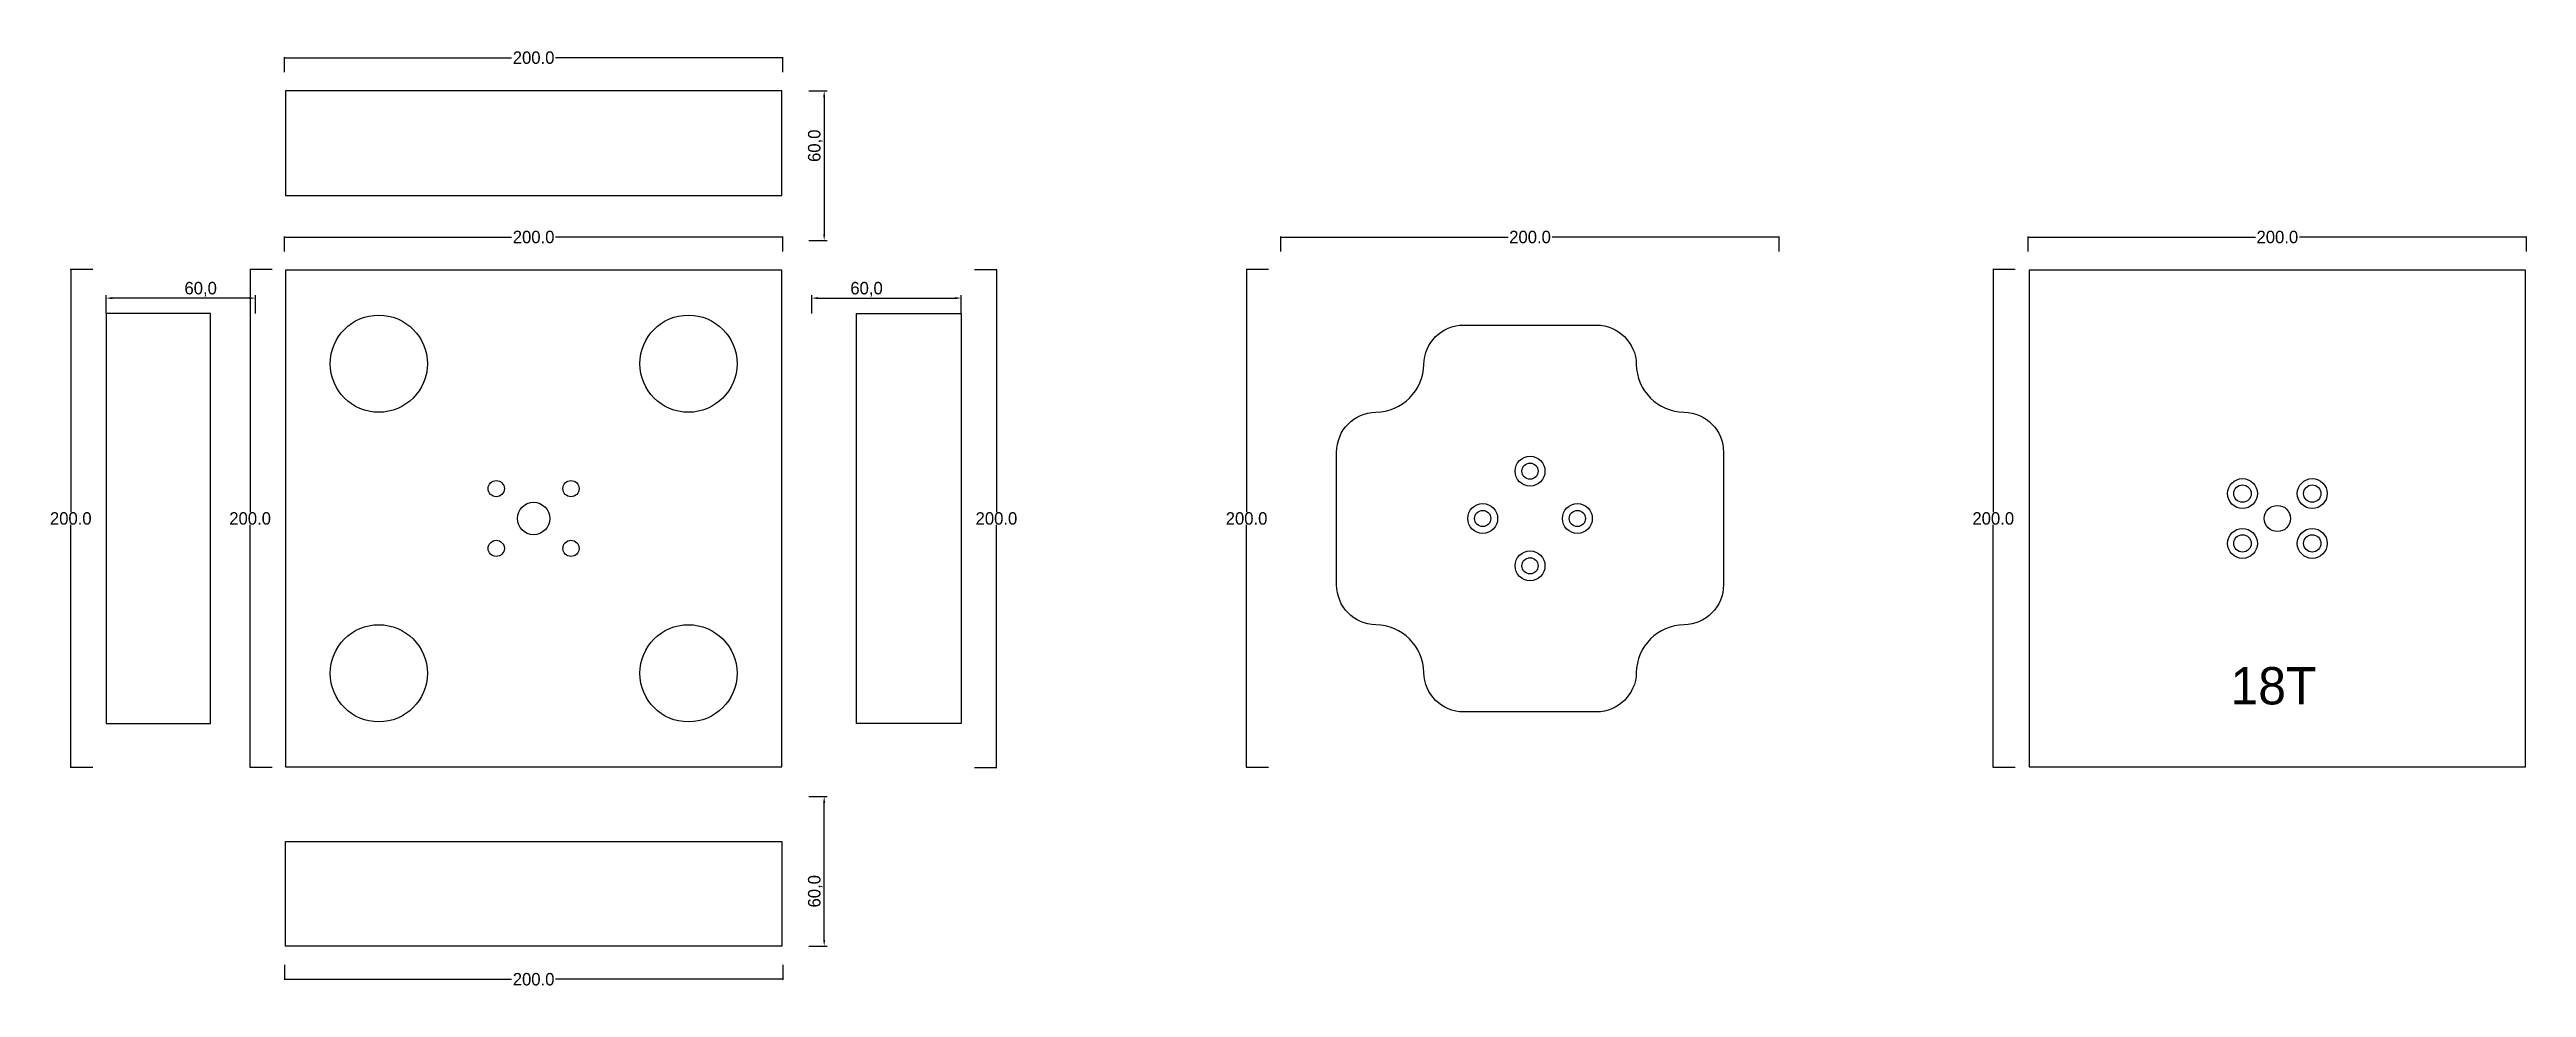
# Model space of a CAD drawing. Header units: millimetres. Extents: x 277 to 1271, y 150 to 526.
import ezdxf

# ---------------------------------------------------------------- set-up
doc = ezdxf.new("R2010")
doc.units = ezdxf.units.MM
for name, color, linetype in [('TEXT', 3, 'Continuous'), ('볼트 구멍', 7, 'Continuous'), ('치구', 7, 'Continuous'), ('치수', 7, 'Continuous')]:
    doc.layers.add(name, color=color, linetype=linetype)
doc.dimstyles.new('ISO-25', dxfattribs={"dimtxt": 2.5, "dimasz": 2.5, "dimexe": 1.25, "dimexo": 0.625, "dimtad": 1, "dimtxsty": 'Standard', "dimcen": 2.5, "dimadec": 0, "dimazin": 0, "dimtfac": 1, "dimtmove": 0, "dimatfit": 3, "dimfxl": 0, "dimarcsym": 0})
doc.dimstyles.get("Standard").update_dxf_attribs({"dimtxt": 7, "dimasz": 0.18, "dimexe": 0.18, "dimexo": 0.0625, "dimgap": 0.09, "dimtad": 0, "dimtih": 1, "dimtoh": 1, "dimdec": 1, "dimzin": 0, "dimdsep": 46, "dimtxsty": 'Standard', "dimcen": 0.09, "dimadec": 0, "dimazin": 0, "dimtfac": 1, "dimtdec": 1, "dimtofl": 0, "dimtmove": 0, "dimatfit": 3, "dimfxl": 0, "dimtolj": 1, "dimtzin": 0, "dimarcsym": 0})

# ---------------------------------------------------------------- blocks, each defined once
blk = doc.blocks.new('*D16')
at = {"layer": 'Defpoints', "color": 0, "linetype": 'Continuous'}
for p in [(1271.11, 451.02), (1071.11, 445.14), (1271.11, 445.14)]:
    blk.add_point(p, dxfattribs=at)
at = {"layer": '치수', "color": 0, "linetype": 'Continuous', "lineweight": -2}
for p, q in [((1071.11, 445.2), (1071.11, 451.2)), ((1071.29, 451.02), (1162.27, 451.02)), ((1270.93, 451.02), (1179.95, 451.02)), ((1271.11, 445.2), (1271.11, 451.2))]:
    blk.add_line(p, q, dxfattribs=at)
at = {"layer": '치수', "color": 0, "linetype": 'Continuous'}
for points in [[(1071.29, 451.05), (1071.29, 450.99), (1071.11, 451.02)], [(1270.93, 451.05), (1270.93, 450.99), (1271.11, 451.02)]]:
    blk.add_solid(points, dxfattribs=at)
at = {"layer": '치수', "color": 0, "linetype": 'Continuous', "insert": (1171.11, 451.02), "char_height": 5, "attachment_point": 5}
blk.add_mtext('\\A1;200.0', dxfattribs=at)
blk = doc.blocks.new('*D17')
at = {"layer": 'Defpoints', "color": 0, "linetype": 'Continuous'}
for p in [(648, 438.03), (648, 238.03), (656.9, 238.03)]:
    blk.add_point(p, dxfattribs=at)
at = {"layer": '치수', "color": 0, "linetype": 'Continuous', "lineweight": -2}
for p, q in [((648.06, 438.03), (657.08, 438.03)), ((656.9, 437.85), (656.9, 340.62)), ((656.9, 238.21), (656.9, 335.44)), ((648.06, 238.03), (657.08, 238.03))]:
    blk.add_line(p, q, dxfattribs=at)
at = {"layer": '치수', "color": 0, "linetype": 'Continuous'}
for points in [[(656.87, 437.85), (656.93, 437.85), (656.9, 438.03)], [(656.87, 238.21), (656.93, 238.21), (656.9, 238.03)]]:
    blk.add_solid(points, dxfattribs=at)
at = {"layer": '치수', "color": 0, "linetype": 'Continuous', "insert": (656.9, 338.03), "char_height": 5, "attachment_point": 5}
blk.add_mtext('\\A1;200.0', dxfattribs=at)
blk = doc.blocks.new('*D18')
at = {"layer": 'Defpoints', "color": 0, "linetype": 'Continuous'}
for p in [(766.21, 438.03), (757.31, 238.03), (766.21, 238.03)]:
    blk.add_point(p, dxfattribs=at)
at = {"layer": '치수', "color": 0, "linetype": 'Continuous', "lineweight": -2}
for p, q in [((766.15, 438.03), (757.13, 438.03)), ((757.31, 437.85), (757.31, 340.62)), ((757.31, 238.21), (757.31, 335.44)), ((766.15, 238.03), (757.13, 238.03))]:
    blk.add_line(p, q, dxfattribs=at)
at = {"layer": '치수', "color": 0, "linetype": 'Continuous'}
for points in [[(757.28, 437.85), (757.34, 437.85), (757.31, 438.03)], [(757.28, 238.21), (757.34, 238.21), (757.31, 238.03)]]:
    blk.add_solid(points, dxfattribs=at)
at = {"layer": '치수', "color": 0, "linetype": 'Continuous', "insert": (757.31, 338.03), "char_height": 5, "attachment_point": 5}
blk.add_mtext('\\A1;200.0', dxfattribs=at)
blk = doc.blocks.new('*D19')
at = {"layer": 'Defpoints', "color": 0, "linetype": 'Continuous'}
for p in [(1065.96, 438.03), (1057.06, 238.03), (1065.96, 238.03)]:
    blk.add_point(p, dxfattribs=at)
at = {"layer": '치수', "color": 0, "linetype": 'Continuous', "lineweight": -2}
for p, q in [((1065.9, 438.03), (1056.88, 438.03)), ((1057.06, 437.85), (1057.06, 340.62)), ((1057.06, 238.21), (1057.06, 335.44)), ((1065.9, 238.03), (1056.88, 238.03))]:
    blk.add_line(p, q, dxfattribs=at)
at = {"layer": '치수', "color": 0, "linetype": 'Continuous'}
for points in [[(1057.03, 437.85), (1057.09, 437.85), (1057.06, 438.03)], [(1057.03, 238.21), (1057.09, 238.21), (1057.06, 238.03)]]:
    blk.add_solid(points, dxfattribs=at)
at = {"layer": '치수', "color": 0, "linetype": 'Continuous', "insert": (1057.06, 338.03), "char_height": 5, "attachment_point": 5}
blk.add_mtext('\\A1;200.0', dxfattribs=at)
blk = doc.blocks.new('*D20')
at = {"layer": 'Defpoints', "color": 0, "linetype": 'Continuous'}
for p in [(366.21, 438.03), (357.31, 238.03), (366.21, 238.03)]:
    blk.add_point(p, dxfattribs=at)
at = {"layer": '치수', "color": 0, "linetype": 'Continuous', "lineweight": -2}
for p, q in [((366.15, 438.03), (357.13, 438.03)), ((357.31, 437.85), (357.31, 340.62)), ((357.31, 238.21), (357.31, 335.44)), ((366.15, 238.03), (357.13, 238.03))]:
    blk.add_line(p, q, dxfattribs=at)
at = {"layer": '치수', "color": 0, "linetype": 'Continuous'}
for points in [[(357.28, 437.85), (357.34, 437.85), (357.31, 438.03)], [(357.28, 238.21), (357.34, 238.21), (357.31, 238.03)]]:
    blk.add_solid(points, dxfattribs=at)
at = {"layer": '치수', "color": 0, "linetype": 'Continuous', "insert": (357.31, 338.03), "char_height": 5, "attachment_point": 5}
blk.add_mtext('\\A1;200.0', dxfattribs=at)
blk = doc.blocks.new('*D21')
at = {"layer": 'Defpoints', "color": 0, "linetype": 'Continuous'}
for p in [(294.21, 438.03), (285.31, 238.03), (294.21, 238.03)]:
    blk.add_point(p, dxfattribs=at)
at = {"layer": '치수', "color": 0, "linetype": 'Continuous', "lineweight": -2}
for p, q in [((294.15, 438.03), (285.13, 438.03)), ((285.31, 437.85), (285.31, 340.62)), ((285.31, 238.21), (285.31, 335.44)), ((294.15, 238.03), (285.13, 238.03))]:
    blk.add_line(p, q, dxfattribs=at)
at = {"layer": '치수', "color": 0, "linetype": 'Continuous'}
for points in [[(285.28, 437.85), (285.34, 437.85), (285.31, 438.03)], [(285.28, 238.21), (285.34, 238.21), (285.31, 238.03)]]:
    blk.add_solid(points, dxfattribs=at)
at = {"layer": '치수', "color": 0, "linetype": 'Continuous', "insert": (285.31, 338.03), "char_height": 5, "attachment_point": 5}
blk.add_mtext('\\A1;200.0', dxfattribs=at)
blk = doc.blocks.new('*D22')
at = {"layer": 'Defpoints', "color": 0, "linetype": 'Continuous'}
for p in [(371.11, 158.93), (571.11, 158.93), (571.11, 153.04)]:
    blk.add_point(p, dxfattribs=at)
at = {"layer": '치수', "color": 0, "linetype": 'Continuous', "lineweight": -2}
for p, q in [((371.11, 158.86), (371.11, 152.86)), ((371.29, 153.04), (462.27, 153.04)), ((570.93, 153.04), (479.95, 153.04)), ((571.11, 158.86), (571.11, 152.86))]:
    blk.add_line(p, q, dxfattribs=at)
at = {"layer": '치수', "color": 0, "linetype": 'Continuous'}
for points in [[(371.29, 153.07), (371.29, 153.01), (371.11, 153.04)], [(570.93, 153.07), (570.93, 153.01), (571.11, 153.04)]]:
    blk.add_solid(points, dxfattribs=at)
at = {"layer": '치수', "color": 0, "linetype": 'Continuous', "insert": (471.11, 153.04), "char_height": 5, "attachment_point": 5}
blk.add_mtext('\\A1;200.0', dxfattribs=at)
blk = doc.blocks.new('*D23')
at = {"layer": 'Defpoints', "color": 0}
for p in [(580.98, 226.38), (587.76, 226.38), (580.98, 166.38)]:
    blk.add_point(p, dxfattribs=at)
at = {"layer": '치수', "color": 0, "lineweight": -2}
for p, q in [((581.61, 226.38), (589.01, 226.38)), ((587.76, 168.88), (587.76, 223.88)), ((581.61, 166.38), (589.01, 166.38))]:
    blk.add_line(p, q, dxfattribs=at)
at = {"layer": '치수', "color": 0}
for points in [[(587.34, 223.88), (588.17, 223.88), (587.76, 226.38)], [(587.34, 168.88), (588.17, 168.88), (587.76, 166.38)]]:
    blk.add_solid(points, dxfattribs=at)
at = {"layer": '치수', "color": 0, "insert": (584.22, 188.38), "char_height": 5, "attachment_point": 5, "rotation": 90}
blk.add_mtext('60,0', dxfattribs=at)
blk = doc.blocks.new('*D24')
at = {"layer": 'Defpoints', "color": 0}
for p in [(582.76, 419.73), (642.76, 426.51), (642.76, 419.73)]:
    blk.add_point(p, dxfattribs=at)
at = {"layer": '치수', "color": 0, "lineweight": -2}
for p, q in [((582.76, 420.36), (582.76, 427.76)), ((642.76, 420.36), (642.76, 427.76)), ((585.26, 426.51), (640.26, 426.51))]:
    blk.add_line(p, q, dxfattribs=at)
at = {"layer": '치수', "color": 0}
for points in [[(585.26, 426.93), (585.26, 426.09), (582.76, 426.51)], [(640.26, 426.93), (640.26, 426.09), (642.76, 426.51)]]:
    blk.add_solid(points, dxfattribs=at)
at = {"layer": '치수', "color": 0, "insert": (604.76, 430.05), "char_height": 5, "attachment_point": 5}
blk.add_mtext('60,0', dxfattribs=at)
blk = doc.blocks.new('*D25')
at = {"layer": 'Defpoints', "color": 0}
for p in [(580.98, 509.68), (580.98, 449.68), (587.76, 449.68)]:
    blk.add_point(p, dxfattribs=at)
at = {"layer": '치수', "color": 0, "lineweight": -2}
for p, q in [((581.61, 509.68), (589.01, 509.68)), ((587.76, 507.18), (587.76, 452.18)), ((581.61, 449.68), (589.01, 449.68))]:
    blk.add_line(p, q, dxfattribs=at)
at = {"layer": '치수', "color": 0}
for points in [[(587.34, 507.18), (588.17, 507.18), (587.76, 509.68)], [(587.34, 452.18), (588.17, 452.18), (587.76, 449.68)]]:
    blk.add_solid(points, dxfattribs=at)
at = {"layer": '치수', "color": 0, "insert": (584.22, 487.68), "char_height": 5, "attachment_point": 5, "rotation": 90}
blk.add_mtext('60,0', dxfattribs=at)
blk = doc.blocks.new('*D26')
at = {"layer": 'Defpoints', "color": 0}
for p in [(299.46, 426.51), (299.46, 419.73), (359.46, 419.73)]:
    blk.add_point(p, dxfattribs=at)
at = {"layer": '치수', "color": 0, "lineweight": -2}
for p, q in [((299.46, 420.36), (299.46, 427.76)), ((359.46, 420.36), (359.46, 427.76)), ((356.96, 426.51), (301.96, 426.51))]:
    blk.add_line(p, q, dxfattribs=at)
at = {"layer": '치수', "color": 0}
for points in [[(301.96, 426.93), (301.96, 426.09), (299.46, 426.51)], [(356.96, 426.93), (356.96, 426.09), (359.46, 426.51)]]:
    blk.add_solid(points, dxfattribs=at)
at = {"layer": '치수', "color": 0, "insert": (337.46, 430.05), "char_height": 5, "attachment_point": 5}
blk.add_mtext('60,0', dxfattribs=at)
blk = doc.blocks.new('*D27')
at = {"layer": 'Defpoints', "color": 0, "linetype": 'Continuous'}
for p in [(571.11, 451.02), (371.11, 445.14), (571.11, 445.14)]:
    blk.add_point(p, dxfattribs=at)
at = {"layer": '치수', "color": 0, "linetype": 'Continuous', "lineweight": -2}
for p, q in [((371.11, 445.2), (371.11, 451.2)), ((371.29, 451.02), (462.27, 451.02)), ((570.93, 451.02), (479.95, 451.02)), ((571.11, 445.2), (571.11, 451.2))]:
    blk.add_line(p, q, dxfattribs=at)
at = {"layer": '치수', "color": 0, "linetype": 'Continuous'}
for points in [[(371.29, 451.05), (371.29, 450.99), (371.11, 451.02)], [(570.93, 451.05), (570.93, 450.99), (571.11, 451.02)]]:
    blk.add_solid(points, dxfattribs=at)
at = {"layer": '치수', "color": 0, "linetype": 'Continuous', "insert": (471.11, 451.02), "char_height": 5, "attachment_point": 5}
blk.add_mtext('\\A1;200.0', dxfattribs=at)
blk = doc.blocks.new('*D28')
at = {"layer": 'Defpoints', "color": 0, "linetype": 'Continuous'}
for p in [(371.11, 517.14), (571.11, 523.02), (571.11, 517.14)]:
    blk.add_point(p, dxfattribs=at)
at = {"layer": '치수', "color": 0, "linetype": 'Continuous', "lineweight": -2}
for p, q in [((371.11, 517.2), (371.11, 523.2)), ((371.29, 523.02), (462.27, 523.02)), ((570.93, 523.02), (479.95, 523.02)), ((571.11, 517.2), (571.11, 523.2))]:
    blk.add_line(p, q, dxfattribs=at)
at = {"layer": '치수', "color": 0, "linetype": 'Continuous'}
for points in [[(371.29, 523.05), (371.29, 522.99), (371.11, 523.02)], [(570.93, 523.05), (570.93, 522.99), (571.11, 523.02)]]:
    blk.add_solid(points, dxfattribs=at)
at = {"layer": '치수', "color": 0, "linetype": 'Continuous', "insert": (471.11, 523.02), "char_height": 5, "attachment_point": 5}
blk.add_mtext('\\A1;200.0', dxfattribs=at)
blk = doc.blocks.new('*D29')
at = {"layer": 'Defpoints', "color": 0, "linetype": 'Continuous'}
for p in [(971.11, 451.02), (771.11, 445.14), (971.11, 445.14)]:
    blk.add_point(p, dxfattribs=at)
at = {"layer": '치수', "color": 0, "linetype": 'Continuous', "lineweight": -2}
for p, q in [((771.11, 445.2), (771.11, 451.2)), ((771.29, 451.02), (862.27, 451.02)), ((970.93, 451.02), (879.95, 451.02)), ((971.11, 445.2), (971.11, 451.2))]:
    blk.add_line(p, q, dxfattribs=at)
at = {"layer": '치수', "color": 0, "linetype": 'Continuous'}
for points in [[(771.29, 451.05), (771.29, 450.99), (771.11, 451.02)], [(970.93, 451.05), (970.93, 450.99), (971.11, 451.02)]]:
    blk.add_solid(points, dxfattribs=at)
at = {"layer": '치수', "color": 0, "linetype": 'Continuous', "insert": (871.11, 451.02), "char_height": 5, "attachment_point": 5}
blk.add_mtext('\\A1;200.0', dxfattribs=at)

msp = doc.modelspace()

# ---------------------------------------------------------------- linework, layer by layer
at = {"layer": '볼트 구멍', "color": 6}
for centre in [(871.11, 357.03), (1157.11, 348.03), (1185.11, 348.03), (852.11, 338.03), (890.11, 338.03), (1157.11, 328.03), (1185.11, 328.03), (871.11, 319.03)]:
    msp.add_circle(centre, 6, dxfattribs=at)
at = {"layer": '볼트 구멍', "color": 3}
for centre, radius in [((871.11, 357.03), 3.25), ((456.11, 350.03), 3.25), ((486.11, 350.03), 3.25), ((1157.11, 348.03), 3.5), ((1185.11, 348.03), 3.5), ((471.11, 338.03), 6.5), ((852.11, 338.03), 3.25), ((890.11, 338.03), 3.25), ((1171.11, 338.03), 5.25), ((456.11, 326.03), 3.25), ((486.11, 326.03), 3.25), ((1157.11, 328.03), 3.5), ((1185.11, 328.03), 3.5), ((871.11, 319.03), 3.25)]:
    msp.add_circle(centre, radius, dxfattribs=at)
at = {"layer": '치구'}
for points in [[(570.76, 467.68), (570.76, 509.68), (371.46, 509.68), (371.46, 467.68)], [(371.46, 437.68), (371.46, 238.38), (570.76, 238.38), (570.76, 437.68)], [(1071.46, 437.68), (1071.46, 238.38), (1270.76, 238.38), (1270.76, 437.68)], [(341.46, 420.28), (299.46, 420.28), (299.46, 255.78), (341.46, 255.78)], [(600.76, 420.28), (642.76, 420.28), (642.76, 255.78), (600.76, 255.78)], [(570.76, 208.38), (570.76, 166.38), (371.46, 166.38), (371.46, 208.38)]]:
    msp.add_lwpolyline(points, close=True, dxfattribs=at)
msp.add_lwpolyline([(828.45, 399.91, -0.410094), (844.45, 415.68), (897.76, 415.68, -0.410094), (913.76, 399.91, 0.405987), (932.98, 380.69, -0.410094), (948.76, 364.69), (948.76, 311.38, -0.410094), (932.98, 295.38, 0.405987), (913.76, 276.16, -0.410094), (897.76, 260.38), (844.45, 260.38, -0.410094), (828.45, 276.16, 0.405987), (809.23, 295.38, -0.410094), (793.46, 311.38), (793.46, 364.69, -0.410094), (809.23, 380.69, 0.405987)], format="xyb", close=True, dxfattribs=at)
for centre in [(408.96, 400.18), (533.26, 400.18), (408.96, 275.88), (533.26, 275.88)]:
    msp.add_circle(centre, 19.5, dxfattribs=at)

# ---------------------------------------------------------------- texts
at = {"layer": 'TEXT', "color": 1}
msp.add_text('18T', height=15, dxfattribs=at).set_placement((1152.27, 263.39))

# ---------------------------------------------------------------- dimensions: what is measured, and where the dimension line sits
at = {"layer": '치수', "color": 4, "linetype": 'Continuous'}
for base, p1, p2, picture, middle in [((571.11, 523.02), (371.11, 517.14), (571.11, 517.14), '*D28', (471.11, 523.02)), ((571.11, 451.02), (371.11, 445.14), (571.11, 445.14), '*D27', (471.11, 451.02)), ((971.11, 451.02), (771.11, 445.14), (971.11, 445.14), '*D29', (871.11, 451.02)), ((1271.11, 451.02), (1071.11, 445.14), (1271.11, 445.14), '*D16', (1171.11, 451.02)), ((571.11, 153.04), (371.11, 158.93), (571.11, 158.93), '*D22', (471.11, 153.04))]:
    dim = msp.add_linear_dim(base=base, p1=p1, p2=p2, dimstyle='Standard', override={"dimtxt": 5}, dxfattribs=at)
    dim.commit()
    dim.dimension.update_dxf_attribs({"geometry": picture, "text_midpoint": middle})
at = {"layer": '치수', "color": 4}
for base, p1, p2, angle, picture, middle in [((587.76, 449.68), (580.98, 509.68), (580.98, 449.68), 270, '*D25', (587.76, 487.68)), ((299.46, 426.51), (359.46, 419.73), (299.46, 419.73), 180, '*D26', (337.46, 426.51)), ((587.76, 226.38), (580.98, 166.38), (580.98, 226.38), 90, '*D23', (587.76, 188.38))]:
    dim = msp.add_linear_dim(base=base, p1=p1, p2=p2, angle=angle, dimstyle='ISO-25', override={"dimtxt": 5, "dimdec": 1, "dimzin": 0, "dimtdec": 1}, dxfattribs=at)
    dim.commit()
    dim.dimension.update_dxf_attribs({"geometry": picture, "text_midpoint": middle, "dimtype": 160})
at = {"layer": '치수', "color": 4, "linetype": 'Continuous'}
for base, p1, p2, picture, middle in [((285.31, 238.03), (294.21, 438.03), (294.21, 238.03), '*D21', (285.31, 338.03)), ((357.31, 238.03), (366.21, 438.03), (366.21, 238.03), '*D20', (357.31, 338.03)), ((656.9, 238.03), (648, 438.03), (648, 238.03), '*D17', (656.9, 338.03)), ((757.31, 238.03), (766.21, 438.03), (766.21, 238.03), '*D18', (757.31, 338.03)), ((1057.06, 238.03), (1065.96, 438.03), (1065.96, 238.03), '*D19', (1057.06, 338.03))]:
    dim = msp.add_linear_dim(base=base, p1=p1, p2=p2, angle=90, dimstyle='Standard', override={"dimtxt": 5}, dxfattribs=at)
    dim.commit()
    dim.dimension.update_dxf_attribs({"geometry": picture, "text_midpoint": middle})
at = {"layer": '치수', "color": 4}
dim = msp.add_linear_dim(base=(642.76, 426.51), p1=(582.76, 419.73), p2=(642.76, 419.73), dimstyle='ISO-25', override={"dimtxt": 5, "dimdec": 1, "dimzin": 0, "dimtdec": 1}, dxfattribs=at)
dim.commit()
dim.dimension.update_dxf_attribs({"geometry": '*D24', "text_midpoint": (604.76, 426.51), "dimtype": 160})

doc.saveas('drawing.dxf')
